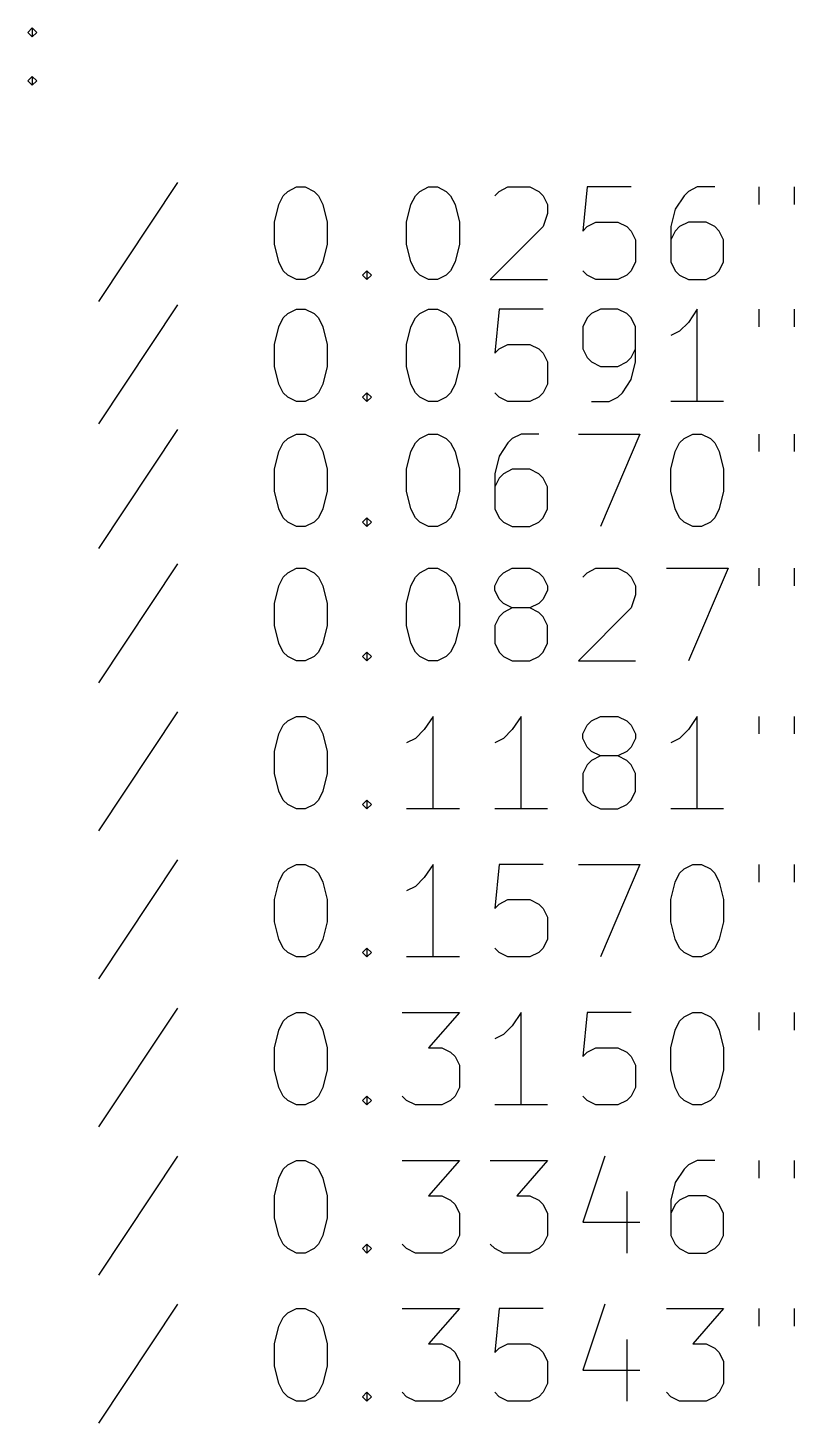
# Model space of a CAD drawing. Extents: x -27 to 322, y -216 to -27.
# Drawn here: x -8.83 to 7.74, y -215.3 to -185.15 of the extents above; entities that cross this region are included whole.
import ezdxf

# ---------------------------------------------------------------- set-up
doc = ezdxf.new("R2010")
doc.units = 0
doc.layers.add('BLACK', color=7, linetype='CONTINUOUS')

msp = doc.modelspace()

# ---------------------------------------------------------------- linework, layer by layer
at = {"layer": 'BLACK', "linetype": 'CONTINUOUS'}
for p, q in [((-8.82866, -185.241), (-8.73342, -185.145)), ((-8.73342, -185.145), (-8.63819, -185.241)), ((-8.73342, -185.145), (-8.73342, -185.336)), ((-8.73342, -185.336), (-8.82866, -185.241)), ((-8.63819, -185.241), (-8.73342, -185.336)), ((-8.82866, -186.288), (-8.73342, -186.193)), ((-8.73342, -186.383), (-8.82866, -186.288)), ((-8.73342, -186.193), (-8.63819, -186.288)), ((-8.73342, -186.193), (-8.73342, -186.383)), ((-8.63819, -186.288), (-8.73342, -186.383)), ((-5.59057, -188.488), (-7.30485, -191.06)), ((-3.40009, -188.964), (-3.30485, -188.774)), ((-3.30485, -188.774), (-3.20961, -188.679)), ((-3.20961, -188.679), (-3.01914, -188.583)), ((-3.01914, -188.583), (-2.82866, -188.583)), ((-2.82866, -188.583), (-2.63819, -188.679)), ((-2.63819, -188.679), (-2.54295, -188.774)), ((-2.54295, -188.774), (-2.44771, -188.964)), ((-0.54295, -188.964), (-0.44771, -188.774)), ((-0.44771, -188.774), (-0.35247, -188.679)), ((-0.35247, -188.679), (-0.162, -188.583)), ((-0.162, -188.583), (0.02848, -188.583)), ((0.02848, -188.583), (0.21896, -188.679)), ((0.21896, -188.679), (0.3142, -188.774)), ((0.3142, -188.774), (0.40943, -188.964)), ((1.26658, -188.774), (1.36181, -188.679)), ((1.36181, -188.679), (1.55229, -188.583)), ((1.55229, -188.583), (2.02848, -188.583)), ((2.02848, -188.583), (2.21896, -188.679)), ((2.21896, -188.679), (2.31419, -188.774)), ((2.31419, -188.774), (2.40943, -188.964)), ((3.26658, -188.583), (3.17134, -189.536)), ((4.21896, -188.583), (3.26658, -188.583)), ((5.36181, -188.774), (5.17134, -189.06)), ((5.45705, -188.679), (5.36181, -188.774)), ((5.64753, -188.583), (5.45705, -188.679)), ((6.02848, -188.583), (5.64753, -188.583)), ((6.98086, -188.583), (6.98086, -188.964)), ((7.74277, -188.583), (7.74277, -188.964)), ((-3.49533, -189.345), (-3.40009, -188.964)), ((-2.44771, -188.964), (-2.35247, -189.345)), ((-0.63819, -189.345), (-0.54295, -188.964)), ((0.40943, -188.964), (0.50467, -189.345)), ((2.40943, -188.964), (2.40943, -189.155)), ((5.17134, -189.06), (5.0761, -189.441)), ((-3.49533, -189.821), (-3.49533, -189.345)), ((-2.35247, -189.345), (-2.35247, -189.821)), ((-0.63819, -189.821), (-0.63819, -189.345)), ((0.50467, -189.345), (0.50467, -189.821)), ((2.40943, -189.155), (2.31419, -189.441)), ((3.26658, -189.441), (3.45705, -189.345)), ((3.45705, -189.345), (3.93324, -189.345)), ((3.93324, -189.345), (4.12372, -189.441)), ((5.45705, -189.345), (5.26658, -189.441)), ((5.838, -189.345), (5.45705, -189.345)), ((6.02848, -189.441), (5.838, -189.345)), ((2.31419, -189.441), (1.17134, -190.583)), ((3.17134, -189.536), (3.26658, -189.441)), ((4.12372, -189.441), (4.21896, -189.536)), ((4.21896, -189.536), (4.31419, -189.726)), ((5.0761, -189.441), (5.0761, -190.202)), ((5.17134, -189.536), (5.0761, -189.726)), ((5.26658, -189.441), (5.17134, -189.536)), ((6.12372, -189.536), (6.02848, -189.441)), ((6.21896, -189.726), (6.12372, -189.536)), ((-3.40009, -190.202), (-3.49533, -189.821)), ((-2.35247, -189.821), (-2.44771, -190.202)), ((-0.54295, -190.202), (-0.63819, -189.821)), ((0.50467, -189.821), (0.40943, -190.202)), ((4.31419, -189.726), (4.31419, -190.202)), ((6.21896, -190.202), (6.21896, -189.726)), ((-3.30485, -190.393), (-3.40009, -190.202)), ((-2.44771, -190.202), (-2.54295, -190.393)), ((-0.44771, -190.393), (-0.54295, -190.202)), ((0.40943, -190.202), (0.3142, -190.393)), ((4.31419, -190.202), (4.21896, -190.393)), ((5.0761, -190.202), (5.17134, -190.393)), ((6.12372, -190.393), (6.21896, -190.202)), ((-3.20961, -190.488), (-3.30485, -190.393)), ((-3.01914, -190.583), (-3.20961, -190.488)), ((-2.82866, -190.583), (-3.01914, -190.583)), ((-2.63819, -190.488), (-2.82866, -190.583)), ((-2.54295, -190.393), (-2.63819, -190.488)), ((-1.59057, -190.488), (-1.49533, -190.393)), ((-1.49533, -190.583), (-1.59057, -190.488)), ((-1.49533, -190.393), (-1.40009, -190.488)), ((-1.49533, -190.393), (-1.49533, -190.583)), ((-1.40009, -190.488), (-1.49533, -190.583)), ((-0.35247, -190.488), (-0.44771, -190.393)), ((-0.162, -190.583), (-0.35247, -190.488)), ((0.02848, -190.583), (-0.162, -190.583)), ((0.21896, -190.488), (0.02848, -190.583)), ((0.3142, -190.393), (0.21896, -190.488)), ((1.17134, -190.583), (2.40943, -190.583)), ((3.26658, -190.488), (3.17134, -190.393)), ((3.45705, -190.583), (3.26658, -190.488)), ((3.93324, -190.583), (3.45705, -190.583)), ((4.12372, -190.488), (3.93324, -190.583)), ((4.21896, -190.393), (4.12372, -190.488)), ((5.17134, -190.393), (5.26658, -190.488)), ((5.26658, -190.488), (5.45705, -190.583)), ((5.45705, -190.583), (5.838, -190.583)), ((5.838, -190.583), (6.02848, -190.488)), ((6.02848, -190.488), (6.12372, -190.393)), ((-5.59057, -191.128), (-7.30485, -193.7)), ((-3.40009, -191.604), (-3.30485, -191.414)), ((-3.30485, -191.414), (-3.20961, -191.319)), ((-3.20961, -191.319), (-3.01914, -191.223)), ((-3.01914, -191.223), (-2.82866, -191.223)), ((-2.82866, -191.223), (-2.63819, -191.319)), ((-2.63819, -191.319), (-2.54295, -191.414)), ((-2.54295, -191.414), (-2.44771, -191.604)), ((-0.54295, -191.604), (-0.44771, -191.414)), ((-0.44771, -191.414), (-0.35247, -191.319)), ((-0.35247, -191.319), (-0.162, -191.223)), ((-0.162, -191.223), (0.02848, -191.223)), ((0.02848, -191.223), (0.21896, -191.319)), ((0.21896, -191.319), (0.3142, -191.414)), ((0.3142, -191.414), (0.40943, -191.604)), ((1.36181, -191.223), (1.26658, -192.176)), ((2.31419, -191.223), (1.36181, -191.223)), ((3.26658, -191.414), (3.17134, -191.604)), ((3.36181, -191.319), (3.26658, -191.414)), ((3.55229, -191.223), (3.36181, -191.319)), ((3.93324, -191.223), (3.55229, -191.223)), ((4.12372, -191.319), (3.93324, -191.223)), ((4.21896, -191.414), (4.12372, -191.319)), ((4.31419, -191.604), (4.21896, -191.414)), ((5.64753, -191.223), (5.45705, -191.509)), ((5.64753, -193.223), (5.64753, -191.223)), ((6.98086, -191.223), (6.98086, -191.604)), ((7.74277, -191.223), (7.74277, -191.604)), ((-3.49533, -191.985), (-3.40009, -191.604)), ((-2.44771, -191.604), (-2.35247, -191.985)), ((-0.63819, -191.985), (-0.54295, -191.604)), ((0.40943, -191.604), (0.50467, -191.985)), ((3.17134, -191.604), (3.17134, -192.081)), ((4.31419, -192.366), (4.31419, -191.604)), ((5.26658, -191.7), (5.0761, -191.795)), ((5.45705, -191.509), (5.26658, -191.7)), ((-3.49533, -192.461), (-3.49533, -191.985)), ((-2.35247, -191.985), (-2.35247, -192.461)), ((-0.63819, -192.461), (-0.63819, -191.985)), ((0.50467, -191.985), (0.50467, -192.461)), ((1.26658, -192.176), (1.36181, -192.081)), ((1.36181, -192.081), (1.55229, -191.985)), ((1.55229, -191.985), (2.02848, -191.985)), ((2.02848, -191.985), (2.21896, -192.081)), ((2.21896, -192.081), (2.31419, -192.176)), ((3.17134, -192.081), (3.26658, -192.271)), ((4.21896, -192.271), (4.31419, -192.081)), ((2.31419, -192.176), (2.40943, -192.366)), ((2.40943, -192.366), (2.40943, -192.842)), ((3.26658, -192.271), (3.36181, -192.366)), ((3.36181, -192.366), (3.55229, -192.461)), ((3.93324, -192.461), (4.12372, -192.366)), ((4.12372, -192.366), (4.21896, -192.271)), ((4.21896, -192.747), (4.31419, -192.366)), ((-3.40009, -192.842), (-3.49533, -192.461)), ((-2.35247, -192.461), (-2.44771, -192.842)), ((-0.54295, -192.842), (-0.63819, -192.461)), ((0.50467, -192.461), (0.40943, -192.842)), ((3.55229, -192.461), (3.93324, -192.461)), ((-3.30485, -193.033), (-3.40009, -192.842)), ((-2.44771, -192.842), (-2.54295, -193.033)), ((-0.44771, -193.033), (-0.54295, -192.842)), ((0.40943, -192.842), (0.3142, -193.033)), ((2.40943, -192.842), (2.31419, -193.033)), ((4.02848, -193.033), (4.21896, -192.747)), ((-3.20961, -193.128), (-3.30485, -193.033)), ((-3.01914, -193.223), (-3.20961, -193.128)), ((-2.82866, -193.223), (-3.01914, -193.223)), ((-2.63819, -193.128), (-2.82866, -193.223)), ((-2.54295, -193.033), (-2.63819, -193.128)), ((-1.59057, -193.128), (-1.49533, -193.033)), ((-1.49533, -193.223), (-1.59057, -193.128)), ((-1.49533, -193.033), (-1.40009, -193.128)), ((-1.49533, -193.033), (-1.49533, -193.223)), ((-1.40009, -193.128), (-1.49533, -193.223)), ((-0.35247, -193.128), (-0.44771, -193.033)), ((-0.162, -193.223), (-0.35247, -193.128)), ((0.02848, -193.223), (-0.162, -193.223)), ((0.21896, -193.128), (0.02848, -193.223)), ((0.3142, -193.033), (0.21896, -193.128)), ((1.36181, -193.128), (1.26658, -193.033)), ((1.55229, -193.223), (1.36181, -193.128)), ((2.02848, -193.223), (1.55229, -193.223)), ((2.21896, -193.128), (2.02848, -193.223)), ((2.31419, -193.033), (2.21896, -193.128)), ((3.36181, -193.223), (3.74277, -193.223)), ((3.74277, -193.223), (3.93324, -193.128)), ((3.93324, -193.128), (4.02848, -193.033)), ((6.21896, -193.223), (5.0761, -193.223)), ((-5.59057, -193.828), (-7.30485, -196.4)), ((-3.40009, -194.304), (-3.30485, -194.114)), ((-3.30485, -194.114), (-3.20961, -194.019)), ((-3.20961, -194.019), (-3.01914, -193.923)), ((-3.01914, -193.923), (-2.82866, -193.923)), ((-2.82866, -193.923), (-2.63819, -194.019)), ((-2.63819, -194.019), (-2.54295, -194.114)), ((-2.54295, -194.114), (-2.44771, -194.304)), ((-0.54295, -194.304), (-0.44771, -194.114)), ((-0.44771, -194.114), (-0.35247, -194.019)), ((-0.35247, -194.019), (-0.162, -193.923)), ((-0.162, -193.923), (0.02848, -193.923)), ((0.02848, -193.923), (0.21896, -194.019)), ((0.21896, -194.019), (0.3142, -194.114)), ((0.3142, -194.114), (0.40943, -194.304)), ((1.55229, -194.114), (1.36181, -194.4)), ((1.64753, -194.019), (1.55229, -194.114)), ((1.838, -193.923), (1.64753, -194.019)), ((2.21896, -193.923), (1.838, -193.923)), ((3.0761, -193.923), (4.40943, -193.923)), ((4.40943, -193.923), (3.55229, -195.923)), ((5.17134, -194.304), (5.26658, -194.114)), ((5.26658, -194.114), (5.36181, -194.019)), ((5.36181, -194.019), (5.55229, -193.923)), ((5.55229, -193.923), (5.74277, -193.923)), ((5.74277, -193.923), (5.93324, -194.019)), ((5.93324, -194.019), (6.02848, -194.114)), ((6.02848, -194.114), (6.12372, -194.304)), ((6.98086, -193.923), (6.98086, -194.304)), ((7.74277, -193.923), (7.74277, -194.304)), ((-3.49533, -194.685), (-3.40009, -194.304)), ((-2.44771, -194.304), (-2.35247, -194.685)), ((-0.63819, -194.685), (-0.54295, -194.304)), ((0.40943, -194.304), (0.50467, -194.685)), ((1.36181, -194.4), (1.26658, -194.781)), ((5.0761, -194.685), (5.17134, -194.304)), ((6.12372, -194.304), (6.21896, -194.685)), ((-3.49533, -195.161), (-3.49533, -194.685)), ((-2.35247, -194.685), (-2.35247, -195.161)), ((-0.63819, -195.161), (-0.63819, -194.685)), ((0.50467, -194.685), (0.50467, -195.161)), ((1.26658, -194.781), (1.26658, -195.542)), ((1.45705, -194.781), (1.36181, -194.876)), ((1.64753, -194.685), (1.45705, -194.781)), ((2.02848, -194.685), (1.64753, -194.685)), ((2.21896, -194.781), (2.02848, -194.685)), ((2.31419, -194.876), (2.21896, -194.781)), ((5.0761, -195.161), (5.0761, -194.685)), ((6.21896, -194.685), (6.21896, -195.161)), ((1.36181, -194.876), (1.26658, -195.066)), ((2.40943, -195.066), (2.31419, -194.876)), ((2.40943, -195.542), (2.40943, -195.066)), ((-3.40009, -195.542), (-3.49533, -195.161)), ((-2.35247, -195.161), (-2.44771, -195.542)), ((-0.54295, -195.542), (-0.63819, -195.161)), ((0.50467, -195.161), (0.40943, -195.542)), ((5.17134, -195.542), (5.0761, -195.161)), ((6.21896, -195.161), (6.12372, -195.542)), ((-3.30485, -195.733), (-3.40009, -195.542)), ((-2.44771, -195.542), (-2.54295, -195.733)), ((-0.44771, -195.733), (-0.54295, -195.542)), ((0.40943, -195.542), (0.3142, -195.733)), ((1.26658, -195.542), (1.36181, -195.733)), ((2.31419, -195.733), (2.40943, -195.542)), ((5.26658, -195.733), (5.17134, -195.542)), ((6.12372, -195.542), (6.02848, -195.733)), ((-3.20961, -195.828), (-3.30485, -195.733)), ((-3.01914, -195.923), (-3.20961, -195.828)), ((-2.82866, -195.923), (-3.01914, -195.923)), ((-2.63819, -195.828), (-2.82866, -195.923)), ((-2.54295, -195.733), (-2.63819, -195.828)), ((-1.59057, -195.828), (-1.49533, -195.733)), ((-1.49533, -195.923), (-1.59057, -195.828)), ((-1.49533, -195.733), (-1.40009, -195.828)), ((-1.49533, -195.733), (-1.49533, -195.923)), ((-1.40009, -195.828), (-1.49533, -195.923)), ((-0.35247, -195.828), (-0.44771, -195.733)), ((-0.162, -195.923), (-0.35247, -195.828)), ((0.02848, -195.923), (-0.162, -195.923)), ((0.21896, -195.828), (0.02848, -195.923)), ((0.3142, -195.733), (0.21896, -195.828)), ((1.36181, -195.733), (1.45705, -195.828)), ((1.45705, -195.828), (1.64753, -195.923)), ((1.64753, -195.923), (2.02848, -195.923)), ((2.02848, -195.923), (2.21896, -195.828)), ((2.21896, -195.828), (2.31419, -195.733)), ((5.36181, -195.828), (5.26658, -195.733)), ((5.55229, -195.923), (5.36181, -195.828)), ((5.74277, -195.923), (5.55229, -195.923)), ((5.93324, -195.828), (5.74277, -195.923)), ((6.02848, -195.733), (5.93324, -195.828)), ((-5.59057, -196.73), (-7.30485, -199.301)), ((-3.20961, -196.92), (-3.01914, -196.825)), ((-3.01914, -196.825), (-2.82866, -196.825)), ((-2.82866, -196.825), (-2.63819, -196.92)), ((-0.35247, -196.92), (-0.162, -196.825)), ((-0.162, -196.825), (0.02848, -196.825)), ((0.02848, -196.825), (0.21896, -196.92)), ((1.45705, -196.92), (1.64753, -196.825)), ((1.64753, -196.825), (2.02848, -196.825)), ((2.02848, -196.825), (2.21896, -196.92)), ((3.26658, -196.92), (3.45705, -196.825)), ((3.45705, -196.825), (3.93324, -196.825)), ((3.93324, -196.825), (4.12372, -196.92)), ((4.98086, -196.825), (6.31419, -196.825)), ((6.31419, -196.825), (5.45705, -198.825)), ((6.98086, -196.825), (6.98086, -197.206)), ((7.74277, -196.825), (7.74277, -197.206)), ((-3.49533, -197.587), (-3.40009, -197.206)), ((-3.40009, -197.206), (-3.30485, -197.016)), ((-3.30485, -197.016), (-3.20961, -196.92)), ((-2.63819, -196.92), (-2.54295, -197.016)), ((-2.54295, -197.016), (-2.44771, -197.206)), ((-2.44771, -197.206), (-2.35247, -197.587)), ((-0.63819, -197.587), (-0.54295, -197.206)), ((-0.54295, -197.206), (-0.44771, -197.016)), ((-0.44771, -197.016), (-0.35247, -196.92)), ((0.21896, -196.92), (0.3142, -197.016)), ((0.3142, -197.016), (0.40943, -197.206)), ((0.40943, -197.206), (0.50467, -197.587)), ((1.26658, -197.206), (1.36181, -197.016)), ((1.26658, -197.301), (1.26658, -197.206)), ((1.36181, -197.016), (1.45705, -196.92)), ((2.21896, -196.92), (2.31419, -197.016)), ((2.31419, -197.016), (2.40943, -197.206)), ((2.40943, -197.206), (2.40943, -197.301)), ((3.17134, -197.016), (3.26658, -196.92)), ((4.12372, -196.92), (4.21896, -197.016)), ((4.21896, -197.016), (4.31419, -197.206)), ((4.31419, -197.206), (4.31419, -197.397)), ((1.36181, -197.492), (1.26658, -197.301)), ((1.45705, -197.587), (1.36181, -197.492)), ((2.31419, -197.492), (2.21896, -197.587)), ((2.40943, -197.301), (2.31419, -197.492)), ((4.31419, -197.397), (4.21896, -197.682)), ((-3.49533, -198.063), (-3.49533, -197.587)), ((-2.35247, -197.587), (-2.35247, -198.063)), ((-0.63819, -198.063), (-0.63819, -197.587)), ((0.50467, -197.587), (0.50467, -198.063)), ((1.45705, -197.778), (1.36181, -197.873)), ((1.64753, -197.682), (1.45705, -197.587)), ((1.64753, -197.682), (1.45705, -197.778)), ((2.02848, -197.682), (1.64753, -197.682)), ((2.21896, -197.587), (2.02848, -197.682)), ((2.21896, -197.778), (2.02848, -197.682)), ((2.31419, -197.873), (2.21896, -197.778)), ((4.21896, -197.682), (3.0761, -198.825)), ((-3.40009, -198.444), (-3.49533, -198.063)), ((-2.35247, -198.063), (-2.44771, -198.444)), ((-0.54295, -198.444), (-0.63819, -198.063)), ((0.50467, -198.063), (0.40943, -198.444)), ((1.36181, -197.873), (1.26658, -198.063)), ((1.26658, -198.063), (1.26658, -198.444)), ((2.40943, -198.063), (2.31419, -197.873)), ((2.40943, -198.444), (2.40943, -198.063)), ((-3.30485, -198.635), (-3.40009, -198.444)), ((-3.20961, -198.73), (-3.30485, -198.635)), ((-2.54295, -198.635), (-2.63819, -198.73)), ((-2.44771, -198.444), (-2.54295, -198.635)), ((-1.59057, -198.73), (-1.49533, -198.635)), ((-1.49533, -198.635), (-1.40009, -198.73)), ((-1.49533, -198.635), (-1.49533, -198.825)), ((-0.44771, -198.635), (-0.54295, -198.444)), ((-0.35247, -198.73), (-0.44771, -198.635)), ((0.3142, -198.635), (0.21896, -198.73)), ((0.40943, -198.444), (0.3142, -198.635)), ((1.26658, -198.444), (1.36181, -198.635)), ((1.36181, -198.635), (1.45705, -198.73)), ((2.21896, -198.73), (2.31419, -198.635)), ((2.31419, -198.635), (2.40943, -198.444)), ((-3.01914, -198.825), (-3.20961, -198.73)), ((-2.82866, -198.825), (-3.01914, -198.825)), ((-2.63819, -198.73), (-2.82866, -198.825)), ((-1.49533, -198.825), (-1.59057, -198.73)), ((-1.40009, -198.73), (-1.49533, -198.825)), ((-0.162, -198.825), (-0.35247, -198.73)), ((0.02848, -198.825), (-0.162, -198.825)), ((0.21896, -198.73), (0.02848, -198.825)), ((1.45705, -198.73), (1.64753, -198.825)), ((1.64753, -198.825), (2.02848, -198.825)), ((2.02848, -198.825), (2.21896, -198.73)), ((3.0761, -198.825), (4.31419, -198.825)), ((-5.59057, -199.93), (-7.30485, -202.501)), ((-3.40009, -200.406), (-3.30485, -200.216)), ((-3.30485, -200.216), (-3.20961, -200.12)), ((-3.20961, -200.12), (-3.01914, -200.025)), ((-3.01914, -200.025), (-2.82866, -200.025)), ((-2.82866, -200.025), (-2.63819, -200.12)), ((-2.63819, -200.12), (-2.54295, -200.216)), ((-2.54295, -200.216), (-2.44771, -200.406)), ((-0.06676, -200.025), (-0.25723, -200.311)), ((-0.06676, -202.025), (-0.06676, -200.025)), ((1.838, -200.025), (1.64753, -200.311)), ((1.838, -202.025), (1.838, -200.025)), ((3.17134, -200.406), (3.26658, -200.216)), ((3.26658, -200.216), (3.36181, -200.12)), ((3.36181, -200.12), (3.55229, -200.025)), ((3.55229, -200.025), (3.93324, -200.025)), ((3.93324, -200.025), (4.12372, -200.12)), ((4.12372, -200.12), (4.21896, -200.216)), ((4.21896, -200.216), (4.31419, -200.406)), ((5.64753, -200.025), (5.45705, -200.311)), ((5.64753, -202.025), (5.64753, -200.025)), ((6.98086, -200.025), (6.98086, -200.406)), ((7.74277, -200.025), (7.74277, -200.406)), ((-3.49533, -200.787), (-3.40009, -200.406)), ((-2.44771, -200.406), (-2.35247, -200.787)), ((-0.44771, -200.501), (-0.63819, -200.597)), ((-0.25723, -200.311), (-0.44771, -200.501)), ((1.45705, -200.501), (1.26658, -200.597)), ((1.64753, -200.311), (1.45705, -200.501)), ((3.17134, -200.501), (3.17134, -200.406)), ((3.26658, -200.692), (3.17134, -200.501)), ((4.31419, -200.501), (4.21896, -200.692)), ((4.31419, -200.406), (4.31419, -200.501)), ((5.26658, -200.501), (5.0761, -200.597)), ((5.45705, -200.311), (5.26658, -200.501)), ((-3.49533, -201.263), (-3.49533, -200.787)), ((-2.35247, -200.787), (-2.35247, -201.263)), ((3.36181, -200.787), (3.26658, -200.692)), ((3.55229, -200.882), (3.36181, -200.787)), ((4.12372, -200.787), (3.93324, -200.882)), ((4.21896, -200.692), (4.12372, -200.787)), ((3.26658, -201.073), (3.17134, -201.263)), ((3.36181, -200.978), (3.26658, -201.073)), ((3.55229, -200.882), (3.36181, -200.978)), ((3.93324, -200.882), (3.55229, -200.882)), ((4.12372, -200.978), (3.93324, -200.882)), ((4.21896, -201.073), (4.12372, -200.978)), ((4.31419, -201.263), (4.21896, -201.073)), ((-3.40009, -201.644), (-3.49533, -201.263)), ((-2.35247, -201.263), (-2.44771, -201.644)), ((3.17134, -201.263), (3.17134, -201.644)), ((4.31419, -201.644), (4.31419, -201.263)), ((-3.30485, -201.835), (-3.40009, -201.644)), ((-2.44771, -201.644), (-2.54295, -201.835)), ((3.17134, -201.644), (3.26658, -201.835)), ((4.21896, -201.835), (4.31419, -201.644)), ((-3.20961, -201.93), (-3.30485, -201.835)), ((-3.01914, -202.025), (-3.20961, -201.93)), ((-2.82866, -202.025), (-3.01914, -202.025)), ((-2.63819, -201.93), (-2.82866, -202.025)), ((-2.54295, -201.835), (-2.63819, -201.93)), ((-1.59057, -201.93), (-1.49533, -201.835)), ((-1.49533, -202.025), (-1.59057, -201.93)), ((-1.49533, -201.835), (-1.40009, -201.93)), ((-1.49533, -201.835), (-1.49533, -202.025)), ((-1.40009, -201.93), (-1.49533, -202.025)), ((0.50467, -202.025), (-0.63819, -202.025)), ((2.40943, -202.025), (1.26658, -202.025)), ((3.26658, -201.835), (3.36181, -201.93)), ((3.36181, -201.93), (3.55229, -202.025)), ((3.55229, -202.025), (3.93324, -202.025)), ((3.93324, -202.025), (4.12372, -201.93)), ((4.12372, -201.93), (4.21896, -201.835)), ((6.21896, -202.025), (5.0761, -202.025)), ((-5.59057, -203.13), (-7.30485, -205.701)), ((-3.20961, -203.32), (-3.01914, -203.225)), ((-3.01914, -203.225), (-2.82866, -203.225)), ((-2.82866, -203.225), (-2.63819, -203.32)), ((-0.06676, -203.225), (-0.25723, -203.511)), ((-0.06676, -205.225), (-0.06676, -203.225)), ((1.36181, -203.225), (1.26658, -204.178)), ((2.31419, -203.225), (1.36181, -203.225)), ((3.0761, -203.225), (4.40943, -203.225)), ((4.40943, -203.225), (3.55229, -205.225)), ((5.36181, -203.32), (5.55229, -203.225)), ((5.55229, -203.225), (5.74277, -203.225)), ((5.74277, -203.225), (5.93324, -203.32)), ((6.98086, -203.225), (6.98086, -203.606)), ((7.74277, -203.225), (7.74277, -203.606)), ((-3.40009, -203.606), (-3.30485, -203.416)), ((-3.30485, -203.416), (-3.20961, -203.32)), ((-2.63819, -203.32), (-2.54295, -203.416)), ((-2.54295, -203.416), (-2.44771, -203.606)), ((-0.25723, -203.511), (-0.44771, -203.701)), ((5.17134, -203.606), (5.26658, -203.416)), ((5.26658, -203.416), (5.36181, -203.32)), ((5.93324, -203.32), (6.02848, -203.416)), ((6.02848, -203.416), (6.12372, -203.606)), ((-3.49533, -203.987), (-3.40009, -203.606)), ((-2.44771, -203.606), (-2.35247, -203.987)), ((-0.44771, -203.701), (-0.63819, -203.797)), ((5.0761, -203.987), (5.17134, -203.606)), ((6.12372, -203.606), (6.21896, -203.987)), ((-3.49533, -204.463), (-3.49533, -203.987)), ((-2.35247, -203.987), (-2.35247, -204.463)), ((1.26658, -204.178), (1.36181, -204.082)), ((1.36181, -204.082), (1.55229, -203.987)), ((1.55229, -203.987), (2.02848, -203.987)), ((2.02848, -203.987), (2.21896, -204.082)), ((2.21896, -204.082), (2.31419, -204.178)), ((5.0761, -204.463), (5.0761, -203.987)), ((6.21896, -203.987), (6.21896, -204.463)), ((2.31419, -204.178), (2.40943, -204.368)), ((2.40943, -204.368), (2.40943, -204.844)), ((-3.40009, -204.844), (-3.49533, -204.463)), ((-2.35247, -204.463), (-2.44771, -204.844)), ((5.17134, -204.844), (5.0761, -204.463)), ((6.21896, -204.463), (6.12372, -204.844)), ((-3.30485, -205.035), (-3.40009, -204.844)), ((-3.20961, -205.13), (-3.30485, -205.035)), ((-2.54295, -205.035), (-2.63819, -205.13)), ((-2.44771, -204.844), (-2.54295, -205.035)), ((-1.59057, -205.13), (-1.49533, -205.035)), ((-1.49533, -205.035), (-1.40009, -205.13)), ((-1.49533, -205.035), (-1.49533, -205.225)), ((1.36181, -205.13), (1.26658, -205.035)), ((2.31419, -205.035), (2.21896, -205.13)), ((2.40943, -204.844), (2.31419, -205.035)), ((5.26658, -205.035), (5.17134, -204.844)), ((5.36181, -205.13), (5.26658, -205.035)), ((6.02848, -205.035), (5.93324, -205.13)), ((6.12372, -204.844), (6.02848, -205.035)), ((-3.01914, -205.225), (-3.20961, -205.13)), ((-2.82866, -205.225), (-3.01914, -205.225)), ((-2.63819, -205.13), (-2.82866, -205.225)), ((-1.49533, -205.225), (-1.59057, -205.13)), ((-1.40009, -205.13), (-1.49533, -205.225)), ((0.50467, -205.225), (-0.63819, -205.225)), ((1.55229, -205.225), (1.36181, -205.13)), ((2.02848, -205.225), (1.55229, -205.225)), ((2.21896, -205.13), (2.02848, -205.225)), ((5.55229, -205.225), (5.36181, -205.13)), ((5.74277, -205.225), (5.55229, -205.225)), ((5.93324, -205.13), (5.74277, -205.225)), ((-5.59057, -206.33), (-7.30485, -208.901)), ((-3.30485, -206.616), (-3.20961, -206.52)), ((-3.20961, -206.52), (-3.01914, -206.425)), ((-3.01914, -206.425), (-2.82866, -206.425)), ((-2.82866, -206.425), (-2.63819, -206.52)), ((-2.63819, -206.52), (-2.54295, -206.616)), ((-0.73342, -206.425), (0.50467, -206.425)), ((0.50467, -206.425), (-0.162, -207.187)), ((1.838, -206.425), (1.64753, -206.711)), ((1.838, -208.425), (1.838, -206.425)), ((3.26658, -206.425), (3.17134, -207.378)), ((4.21896, -206.425), (3.26658, -206.425)), ((5.26658, -206.616), (5.36181, -206.52)), ((5.36181, -206.52), (5.55229, -206.425)), ((5.55229, -206.425), (5.74277, -206.425)), ((5.74277, -206.425), (5.93324, -206.52)), ((5.93324, -206.52), (6.02848, -206.616)), ((6.98086, -206.425), (6.98086, -206.806)), ((7.74277, -206.425), (7.74277, -206.806)), ((-3.49533, -207.187), (-3.40009, -206.806)), ((-3.40009, -206.806), (-3.30485, -206.616)), ((-2.54295, -206.616), (-2.44771, -206.806)), ((-2.44771, -206.806), (-2.35247, -207.187)), ((1.64753, -206.711), (1.45705, -206.901)), ((5.0761, -207.187), (5.17134, -206.806)), ((5.17134, -206.806), (5.26658, -206.616)), ((6.02848, -206.616), (6.12372, -206.806)), ((6.12372, -206.806), (6.21896, -207.187)), ((1.45705, -206.901), (1.26658, -206.997)), ((-3.49533, -207.663), (-3.49533, -207.187)), ((-2.35247, -207.187), (-2.35247, -207.663)), ((-0.162, -207.187), (0.12372, -207.187)), ((0.12372, -207.187), (0.3142, -207.282)), ((0.3142, -207.282), (0.40943, -207.378)), ((0.40943, -207.378), (0.50467, -207.568)), ((3.17134, -207.378), (3.26658, -207.282)), ((3.26658, -207.282), (3.45705, -207.187)), ((3.45705, -207.187), (3.93324, -207.187)), ((3.93324, -207.187), (4.12372, -207.282)), ((4.12372, -207.282), (4.21896, -207.378)), ((4.21896, -207.378), (4.31419, -207.568)), ((5.0761, -207.663), (5.0761, -207.187)), ((6.21896, -207.187), (6.21896, -207.663)), ((-3.40009, -208.044), (-3.49533, -207.663)), ((-2.35247, -207.663), (-2.44771, -208.044)), ((0.50467, -207.568), (0.50467, -208.044)), ((4.31419, -207.568), (4.31419, -208.044)), ((5.17134, -208.044), (5.0761, -207.663)), ((6.21896, -207.663), (6.12372, -208.044)), ((-3.30485, -208.235), (-3.40009, -208.044)), ((-2.44771, -208.044), (-2.54295, -208.235)), ((0.50467, -208.044), (0.40943, -208.235)), ((4.31419, -208.044), (4.21896, -208.235)), ((5.26658, -208.235), (5.17134, -208.044)), ((6.12372, -208.044), (6.02848, -208.235)), ((-3.20961, -208.33), (-3.30485, -208.235)), ((-3.01914, -208.425), (-3.20961, -208.33)), ((-2.63819, -208.33), (-2.82866, -208.425)), ((-2.54295, -208.235), (-2.63819, -208.33)), ((-1.59057, -208.33), (-1.49533, -208.235)), ((-1.49533, -208.425), (-1.59057, -208.33)), ((-1.49533, -208.235), (-1.40009, -208.33)), ((-1.49533, -208.235), (-1.49533, -208.425)), ((-1.40009, -208.33), (-1.49533, -208.425)), ((-0.63819, -208.33), (-0.73342, -208.235)), ((-0.44771, -208.425), (-0.63819, -208.33)), ((0.3142, -208.33), (0.12372, -208.425)), ((0.40943, -208.235), (0.3142, -208.33)), ((3.26658, -208.33), (3.17134, -208.235)), ((3.45705, -208.425), (3.26658, -208.33)), ((4.12372, -208.33), (3.93324, -208.425)), ((4.21896, -208.235), (4.12372, -208.33)), ((5.36181, -208.33), (5.26658, -208.235)), ((5.55229, -208.425), (5.36181, -208.33)), ((5.93324, -208.33), (5.74277, -208.425)), ((6.02848, -208.235), (5.93324, -208.33)), ((-2.82866, -208.425), (-3.01914, -208.425)), ((0.12372, -208.425), (-0.44771, -208.425)), ((2.40943, -208.425), (1.26658, -208.425)), ((3.93324, -208.425), (3.45705, -208.425)), ((5.74277, -208.425), (5.55229, -208.425)), ((-5.59057, -209.53), (-7.30485, -212.101)), ((3.64753, -209.53), (3.17134, -210.958)), ((-3.40009, -210.006), (-3.30485, -209.816)), ((-3.30485, -209.816), (-3.20961, -209.72)), ((-3.20961, -209.72), (-3.01914, -209.625)), ((-3.01914, -209.625), (-2.82866, -209.625)), ((-2.82866, -209.625), (-2.63819, -209.72)), ((-2.63819, -209.72), (-2.54295, -209.816)), ((-2.54295, -209.816), (-2.44771, -210.006)), ((-0.73342, -209.625), (0.50467, -209.625)), ((0.50467, -209.625), (-0.162, -210.387)), ((1.17134, -209.625), (2.40943, -209.625)), ((2.40943, -209.625), (1.74277, -210.387)), ((5.36181, -209.816), (5.17134, -210.101)), ((5.45705, -209.72), (5.36181, -209.816)), ((5.64753, -209.625), (5.45705, -209.72)), ((6.02848, -209.625), (5.64753, -209.625)), ((6.98086, -209.625), (6.98086, -210.006)), ((7.74277, -209.625), (7.74277, -210.006)), ((-3.49533, -210.387), (-3.40009, -210.006)), ((-2.44771, -210.006), (-2.35247, -210.387)), ((5.17134, -210.101), (5.0761, -210.482)), ((-3.49533, -210.863), (-3.49533, -210.387)), ((-2.35247, -210.387), (-2.35247, -210.863)), ((-0.162, -210.387), (0.12372, -210.387)), ((0.12372, -210.387), (0.3142, -210.482)), ((0.3142, -210.482), (0.40943, -210.578)), ((1.74277, -210.387), (2.02848, -210.387)), ((2.02848, -210.387), (2.21896, -210.482)), ((2.21896, -210.482), (2.31419, -210.578)), ((4.12372, -210.292), (4.12372, -211.625)), ((5.0761, -210.482), (5.0761, -211.244)), ((5.26658, -210.482), (5.17134, -210.578)), ((5.45705, -210.387), (5.26658, -210.482)), ((5.838, -210.387), (5.45705, -210.387)), ((6.02848, -210.482), (5.838, -210.387)), ((6.12372, -210.578), (6.02848, -210.482)), ((0.40943, -210.578), (0.50467, -210.768)), ((0.50467, -210.768), (0.50467, -211.244)), ((2.31419, -210.578), (2.40943, -210.768)), ((2.40943, -210.768), (2.40943, -211.244)), ((5.17134, -210.578), (5.0761, -210.768)), ((6.21896, -210.768), (6.12372, -210.578)), ((6.21896, -211.244), (6.21896, -210.768)), ((-3.40009, -211.244), (-3.49533, -210.863)), ((-2.35247, -210.863), (-2.44771, -211.244)), ((3.17134, -210.958), (4.40943, -210.958)), ((-3.30485, -211.435), (-3.40009, -211.244)), ((-2.44771, -211.244), (-2.54295, -211.435)), ((0.50467, -211.244), (0.40943, -211.435)), ((2.40943, -211.244), (2.31419, -211.435)), ((5.0761, -211.244), (5.17134, -211.435)), ((6.12372, -211.435), (6.21896, -211.244)), ((-3.20961, -211.53), (-3.30485, -211.435)), ((-3.01914, -211.625), (-3.20961, -211.53)), ((-2.82866, -211.625), (-3.01914, -211.625)), ((-2.63819, -211.53), (-2.82866, -211.625)), ((-2.54295, -211.435), (-2.63819, -211.53)), ((-1.59057, -211.53), (-1.49533, -211.435)), ((-1.49533, -211.625), (-1.59057, -211.53)), ((-1.49533, -211.435), (-1.40009, -211.53)), ((-1.49533, -211.435), (-1.49533, -211.625)), ((-1.40009, -211.53), (-1.49533, -211.625)), ((-0.63819, -211.53), (-0.73342, -211.435)), ((-0.44771, -211.625), (-0.63819, -211.53)), ((0.12372, -211.625), (-0.44771, -211.625)), ((0.3142, -211.53), (0.12372, -211.625)), ((0.40943, -211.435), (0.3142, -211.53)), ((1.26658, -211.53), (1.17134, -211.435)), ((1.45705, -211.625), (1.26658, -211.53)), ((2.02848, -211.625), (1.45705, -211.625)), ((2.21896, -211.53), (2.02848, -211.625)), ((2.31419, -211.435), (2.21896, -211.53)), ((5.17134, -211.435), (5.26658, -211.53)), ((5.26658, -211.53), (5.45705, -211.625)), ((5.45705, -211.625), (5.838, -211.625)), ((5.838, -211.625), (6.02848, -211.53)), ((6.02848, -211.53), (6.12372, -211.435)), ((-5.59057, -212.73), (-7.30485, -215.301)), ((-3.20961, -212.92), (-3.01914, -212.825)), ((-3.01914, -212.825), (-2.82866, -212.825)), ((-2.82866, -212.825), (-2.63819, -212.92)), ((-0.73342, -212.825), (0.50467, -212.825)), ((0.50467, -212.825), (-0.162, -213.587)), ((1.36181, -212.825), (1.26658, -213.778)), ((2.31419, -212.825), (1.36181, -212.825)), ((3.64753, -212.73), (3.17134, -214.158)), ((4.98086, -212.825), (6.21896, -212.825)), ((6.21896, -212.825), (5.55229, -213.587)), ((6.98086, -212.825), (6.98086, -213.206)), ((7.74277, -212.825), (7.74277, -213.206)), ((-3.40009, -213.206), (-3.30485, -213.016)), ((-3.30485, -213.016), (-3.20961, -212.92)), ((-2.63819, -212.92), (-2.54295, -213.016)), ((-2.54295, -213.016), (-2.44771, -213.206)), ((-3.49533, -213.587), (-3.40009, -213.206)), ((-2.44771, -213.206), (-2.35247, -213.587)), ((4.12372, -213.492), (4.12372, -214.825)), ((-3.49533, -214.063), (-3.49533, -213.587)), ((-2.35247, -213.587), (-2.35247, -214.063)), ((-0.162, -213.587), (0.12372, -213.587)), ((0.12372, -213.587), (0.3142, -213.682)), ((0.3142, -213.682), (0.40943, -213.778)), ((0.40943, -213.778), (0.50467, -213.968)), ((1.26658, -213.778), (1.36181, -213.682)), ((1.36181, -213.682), (1.55229, -213.587)), ((1.55229, -213.587), (2.02848, -213.587)), ((2.02848, -213.587), (2.21896, -213.682)), ((2.21896, -213.682), (2.31419, -213.778)), ((2.31419, -213.778), (2.40943, -213.968)), ((5.55229, -213.587), (5.838, -213.587)), ((5.838, -213.587), (6.02848, -213.682)), ((6.02848, -213.682), (6.12372, -213.778)), ((6.12372, -213.778), (6.21896, -213.968)), ((-3.40009, -214.444), (-3.49533, -214.063)), ((-2.35247, -214.063), (-2.44771, -214.444)), ((0.50467, -213.968), (0.50467, -214.444)), ((2.40943, -213.968), (2.40943, -214.444)), ((6.21896, -213.968), (6.21896, -214.444)), ((3.17134, -214.158), (4.40943, -214.158)), ((-3.30485, -214.635), (-3.40009, -214.444)), ((-3.20961, -214.73), (-3.30485, -214.635)), ((-2.54295, -214.635), (-2.63819, -214.73)), ((-2.44771, -214.444), (-2.54295, -214.635)), ((-1.59057, -214.73), (-1.49533, -214.635)), ((-1.49533, -214.635), (-1.40009, -214.73)), ((-1.49533, -214.635), (-1.49533, -214.825)), ((-0.63819, -214.73), (-0.73342, -214.635)), ((0.40943, -214.635), (0.3142, -214.73)), ((0.50467, -214.444), (0.40943, -214.635)), ((1.36181, -214.73), (1.26658, -214.635)), ((2.31419, -214.635), (2.21896, -214.73)), ((2.40943, -214.444), (2.31419, -214.635)), ((5.0761, -214.73), (4.98086, -214.635)), ((6.12372, -214.635), (6.02848, -214.73)), ((6.21896, -214.444), (6.12372, -214.635)), ((-3.01914, -214.825), (-3.20961, -214.73)), ((-2.82866, -214.825), (-3.01914, -214.825)), ((-2.63819, -214.73), (-2.82866, -214.825)), ((-1.49533, -214.825), (-1.59057, -214.73)), ((-1.40009, -214.73), (-1.49533, -214.825)), ((-0.44771, -214.825), (-0.63819, -214.73)), ((0.12372, -214.825), (-0.44771, -214.825)), ((0.3142, -214.73), (0.12372, -214.825)), ((1.55229, -214.825), (1.36181, -214.73)), ((2.02848, -214.825), (1.55229, -214.825)), ((2.21896, -214.73), (2.02848, -214.825)), ((5.26658, -214.825), (5.0761, -214.73)), ((5.838, -214.825), (5.26658, -214.825)), ((6.02848, -214.73), (5.838, -214.825))]:
    msp.add_line(p, q, dxfattribs=at)

doc.saveas('drawing.dxf')
